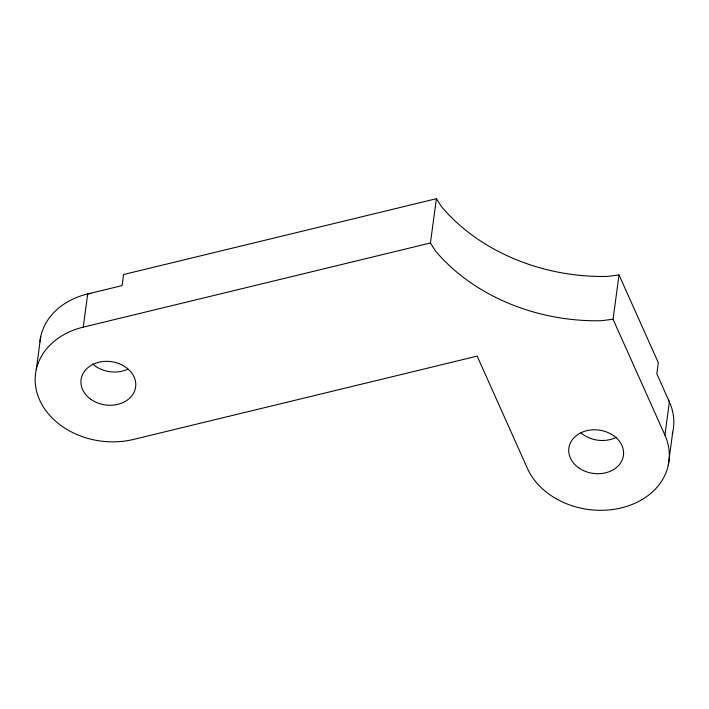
<?xml version="1.0" encoding="UTF-8"?>
<svg xmlns="http://www.w3.org/2000/svg" width="709" height="709" viewBox="0 0 709 709"><rect width="100%" height="100%" fill="white"/><g stroke="black" fill="none" stroke-linecap="round" stroke-linejoin="round"><path stroke-width="1.06" d="M36.256 369.655L40.75 336.429M668.206 400.018L669.393 401.879L664.9 435.096A73.435 58.253 7.7 0 1 621.279 507.901A73.435 58.253 7.7 0 1 527.416 468.419L477.166 356.131L133.478 439.438A73.435 58.253 7.7 0 1 39.607 399.956A73.435 58.253 7.7 0 1 83.228 327.15L87.721 293.925L122.09 285.594L123.588 274.516L436.416 198.697L441.441 206.629A183.578 145.646 7.7 0 0 607.374 276.43L619.037 274.924L658.324 362.724L656.826 373.803L669.393 401.879A73.435 58.253 7.7 0 1 672.221 434.289M664.9 435.096L613.046 319.227L601.383 320.725A183.578 145.646 7.7 0 1 435.45 250.933L430.425 242.992L436.416 198.697M613.046 319.227L619.037 274.924M668.25 465.405L672.744 432.18M83.228 327.15L430.425 242.992M91.009 293.499L87.721 293.925A73.435 58.253 7.7 0 0 39.89 341.791M616.422 437.258A27.536 21.846 7.7 0 1 580.441 432.366M127.771 369.203A27.536 21.846 7.7 0 1 92.631 363.903M90.734 399.229A27.536 21.846 7.7 0 0 135.384 388.408A27.536 21.846 7.7 0 0 98.932 362.237A27.536 21.846 7.7 0 0 90.734 399.229M578.544 467.701A27.536 21.846 7.7 0 0 623.193 456.88A27.536 21.846 7.7 0 0 586.733 430.709A27.536 21.846 7.7 0 0 578.544 467.701"/></g></svg>
